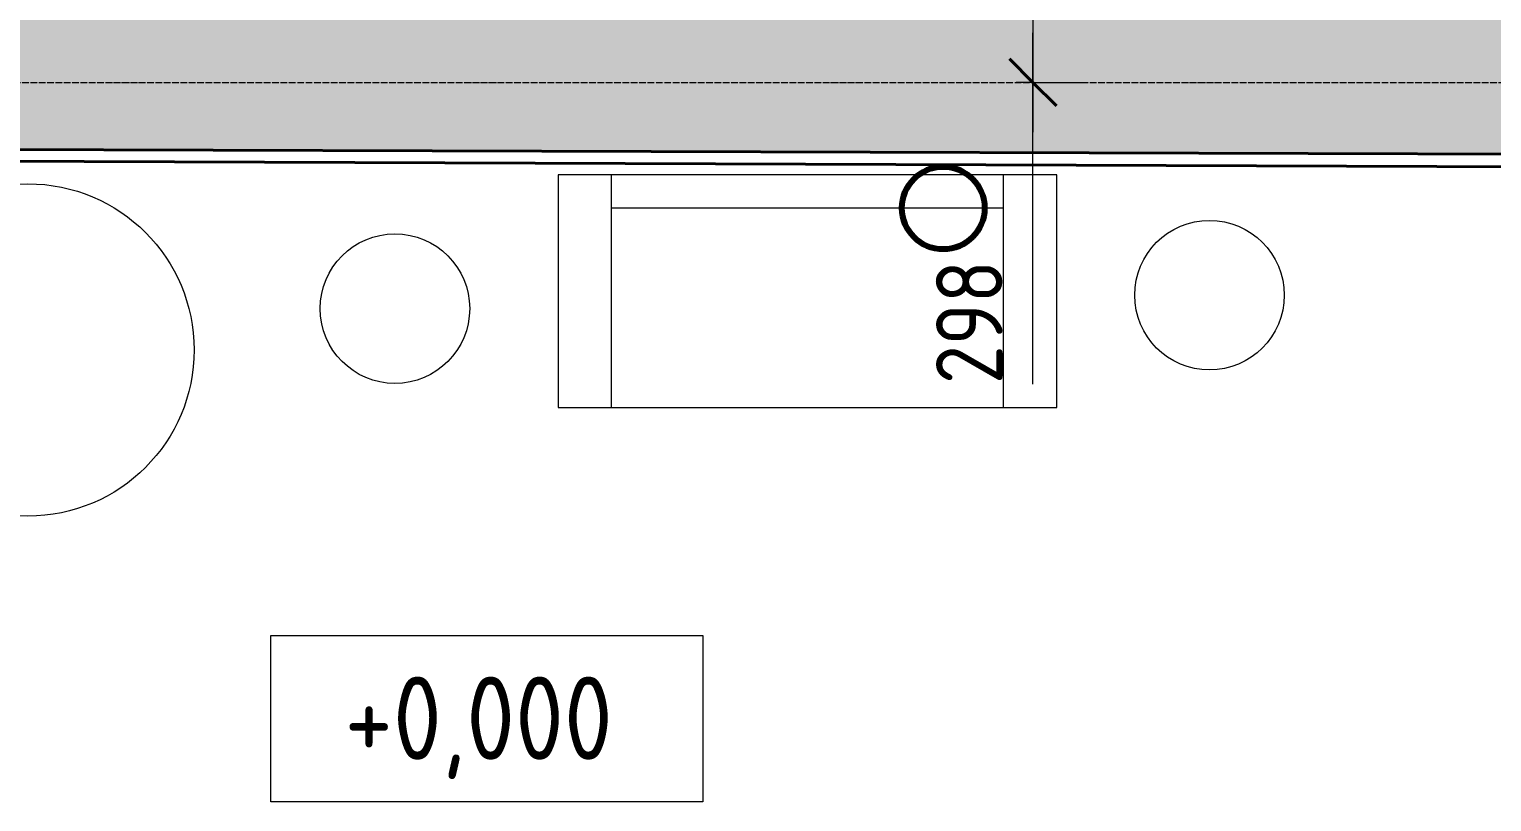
# Model space of a CAD drawing. Header units: millimetres. Extents: x -11886 to 68941, y -8130 to 45506.
# Drawn here: x 25004 to 29405, y 11092 to 13417 of the extents above; entities that cross this region are included whole.
import ezdxf

# ---------------------------------------------------------------- set-up
doc = ezdxf.new("R2010")
doc.units = ezdxf.units.MM
doc.linetypes.add('ADSK_Линия сетки', pattern=[25, 20, -2.5, 0, -2.5])
for name, color, linetype, lineweight in [('Аннотация', 7, 'Continuous', 9), ('Оси', 7, 'Continuous', 9), ('Отметки', 7, 'Continuous', 9), ('Размеры', 7, 'Continuous', 9), ('Размеры-100', 7, 'Continuous', 9), ('Стены внутренние', 7, 'Continuous', 18), ('стояки', 7, 'Continuous', 9)]:
    doc.layers.add(name, color=color, linetype=linetype, lineweight=lineweight)
for name, color, linetype, lineweight, true_color in [('планы со стояками отопление_dwg', 7, 'Continuous', 9, 0x767676), ('Стены разрез', 7, 'Continuous', 40, 0xbb5389), ('ТХ', 5, 'Continuous', 9, 0x0000ff), ('ТХ 1 этаж_dwg', 7, 'Continuous', 9, 0x767676)]:
    doc.layers.add(name, color=color, linetype=linetype, lineweight=lineweight, true_color=true_color)
doc.styles.add('GOST Common_1', font='GOST_Common.ttf', dxfattribs={"width": 0.9, "height": 200})
doc.styles.add('GOST Common_2', font='GOST_Common.ttf', dxfattribs={"width": 0.9, "height": 250})
doc.dimstyles.new('ADSK_Основной_2_мм_Округление_до_1_мм_1', dxfattribs={"dimscale": 304.8, "dimtxt": 201.142999, "dimasz": 0.463911, "dimexe": 0.492126, "dimexo": 0.492126, "dimgap": 0.098425, "dimtad": 1, "dimdec": 0, "dimdsep": 46, "dimtxsty": 'GOST Common_1', "dimblk1": 'OBLIQUE', "dimblk2": 'OBLIQUE', "dimsah": 1, "dimcen": 0.09, "dimdle": 0.492126, "dimazin": 2, "dimtfac": 1, "dimtdec": 4, "dimtix": 1, "dimtmove": 1, "dimatfit": 3, "dimfxl": 1, "dimtvp": 1, "dimtolj": 1, "dimtzin": 0, "dimlwd": 20, "dimlwe": 20, "dimarcsym": 2})

# ---------------------------------------------------------------- blocks, each defined once
blk = doc.blocks.new('Существующие стены 1 эт - Существующие стены 1 эт-653793-01 План 1-го этажа кладочный')
at = {"layer": 'Стены разрез'}
blk.add_line((24670.6, 13020.6), (33430.4, 12988.8), dxfattribs=at)
blk = doc.blocks.new('планы со стояками отопление_dwg-1484427-01 План 1-го этажа кладочный')
at = {"layer": 'стояки', "color": 246, "lineweight": 80, "true_color": 0x7f001f}
blk.add_circle((200150, 168955.6), 124.3, dxfattribs=at)
blk = doc.blocks.new('ТХ 1 этаж_dwg_Диван 131-2118443-01 План 1-го этажа кладочный')
at = {"layer": 'ТХ', "color": 253, "true_color": 0xa0a0a0}
for p, q in [((27530.4, 5527.8), (27530.4, 6227.8)), ((28710.4, 5527.8), (28710.4, 6227.8)), ((27530.4, 6127.8), (28710.4, 6127.8))]:
    blk.add_line(p, q, dxfattribs=at)
at = {"layer": 'ТХ', "color": 253, "true_color": 0xa0a0a0, "flags": 128}
blk.add_lwpolyline([(27370.4, 6227.8), (28870.4, 6227.8), (28870.4, 5527.8), (27370.4, 5527.8)], close=True, dxfattribs=at)
blk = doc.blocks.new('ТХ 1 этаж_dwg-2084881-01 План 1-го этажа кладочный')
at = {"layer": 'ТХ', "color": 253, "true_color": 0xa0a0a0}
for centre, radius in [((143001.4, -58421.3), 500), ((146556.7, -58256.4), 225), ((144105.7, -58297), 225)]:
    blk.add_circle(centre, radius, dxfattribs=at)
at = {"extrusion": (0, 0, -1), "zscale": -1}
blk.add_blockref('ТХ 1 этаж_dwg_Диван 131-2118443-01 План 1-го этажа кладочный', (-173467.6, -64122), dxfattribs=at)
blk = doc.blocks.new('Высотные отметки - Рамка-5093-01 План 1-го этажа кладочный')
at = {"layer": 'Аннотация', "lineweight": 20}
for p, q in [((-6.5, 0), (-6.5, 5)), ((-6.5, 5), (6.5, 5)), ((6.5, 5), (6.5, 0)), ((6.5, 0), (-6.5, 0))]:
    blk.add_line(p, q, dxfattribs=at)
blk = doc.blocks.new('DIMBLOCK292-01 План 1-го этажа кладочный')
at = {"layer": 'Размеры-100', "lineweight": 40, "transparency": 16777216}
for p, q in [((28024.2, 13554.7), (27953.5, 13625.4)), ((28024.2, 13554.7), (28094.9, 13484)), ((28024.2, 13256.8), (27953.5, 13327.5)), ((28024.2, 13256.8), (28094.9, 13186.1))]:
    blk.add_line(p, q, dxfattribs=at)
at = {"layer": 'Размеры-100', "lineweight": 20, "transparency": 16777216}
for p, q in [((28024.2, 13554.7), (27874.2, 13554.7)), ((28024.2, 13554.7), (28024.2, 13106.8)), ((28024.2, 13554.7), (28143.2, 13554.7)), ((28024.2, 12727), (28024.2, 13405.8)), ((28024.2, 13256.8), (27974.2, 13256.8)), ((28024.2, 13256.8), (28174.2, 13256.8)), ((28024.2, 12348.6), (28024.2, 12727))]:
    blk.add_line(p, q, dxfattribs=at)
at = {"layer": 'Размеры-100', "color": 0, "lineweight": 20, "transparency": 16777216, "insert": (27732.8, 12348.6), "char_height": 200, "width": 454.106, "attachment_point": 1, "rotation": 90, "line_spacing_factor": 1.022761, "style": 'GOST Common_1'}
blk.add_mtext('298', dxfattribs=at)
blk = doc.blocks.new('_Oblique')
at = {"color": 0, "linetype": 'ByBlock', "lineweight": -2}
blk.add_line((-0.5, -0.5), (0.5, 0.5), dxfattribs=at)

msp = doc.modelspace()

# ---------------------------------------------------------------- hatches: boundary and pattern name
at = {"layer": 'Стены внутренние', "true_color": 0xc0c0c0}
msp.add_hatch(color=9, dxfattribs=at).paths.add_polyline_path([(33079.6, 13030.9), (33081.1, 13540.9), (16805.2, 13587.5), (16803.7, 13077.8), (32259.6, 13033.3)])

# ---------------------------------------------------------------- linework, layer by layer
at = {"layer": 'Оси', "linetype": 'ADSK_Линия сетки'}
msp.add_line((-11086.2, 13256.8), (57141.7, 13256.8), dxfattribs=at)
at = {"layer": 'Стены внутренние', "lineweight": 40}
msp.add_line((16570.1, 13078.5), (33430.4, 13029.9), dxfattribs=at)

# ---------------------------------------------------------------- block references
at = {"layer": 'Отметки', "lineweight": 20, "xscale": 99.99999999999993, "yscale": 99.99999999999993, "zscale": 99.99999999999993}
msp.add_blockref('Высотные отметки - Рамка-5093-01 План 1-го этажа кладочный', (26381.3, 11091.7), dxfattribs=at)
at = {"layer": 'планы со стояками отопление_dwg', "color": 6, "true_color": 0xff00ff}
msp.add_blockref('планы со стояками отопление_dwg-1484427-01 План 1-го этажа кладочный', (-172395.5, -156077), dxfattribs=at)
at = {"layer": 'Стены разрез'}
msp.add_blockref('Существующие стены 1 эт - Существующие стены 1 эт-653793-01 План 1-го этажа кладочный', (0, 0), dxfattribs=at)
at = {"layer": 'ТХ 1 этаж_dwg', "color": 253, "true_color": 0xa0a0a0}
msp.add_blockref('ТХ 1 этаж_dwg-2084881-01 План 1-го этажа кладочный', (-118001.2, 70872.8), dxfattribs=at)

# ---------------------------------------------------------------- texts
at = {"layer": 'Отметки', "lineweight": 20, "insert": (25952.6, 11468.4), "char_height": 250, "width": 1028.823, "attachment_point": 1, "line_spacing_factor": 1.022761, "style": 'GOST Common_2'}
msp.add_mtext('+0,000', dxfattribs=at)

# ---------------------------------------------------------------- dimensions: what is measured, and where the dimension line sits
at = {"layer": 'Размеры', "lineweight": 20}
dim = msp.add_linear_dim(base=(28024.2, 13256.8), p1=(28293.2, 13554.7), p2=(28124.2, 13256.8), angle=90, dimstyle='ADSK_Основной_2_мм_Округление_до_1_мм_1', override={"dimpost": '<>', "dimfxl": 342.530448}, dxfattribs=at)
dim.commit()
dim.dimension.update_dxf_attribs({"geometry": 'DIMBLOCK292-01 План 1-го этажа кладочный', "text_midpoint": (27866.1, 12575.7), "dimtype": 160, "text_rotation": 90})

doc.saveas('drawing.dxf')
